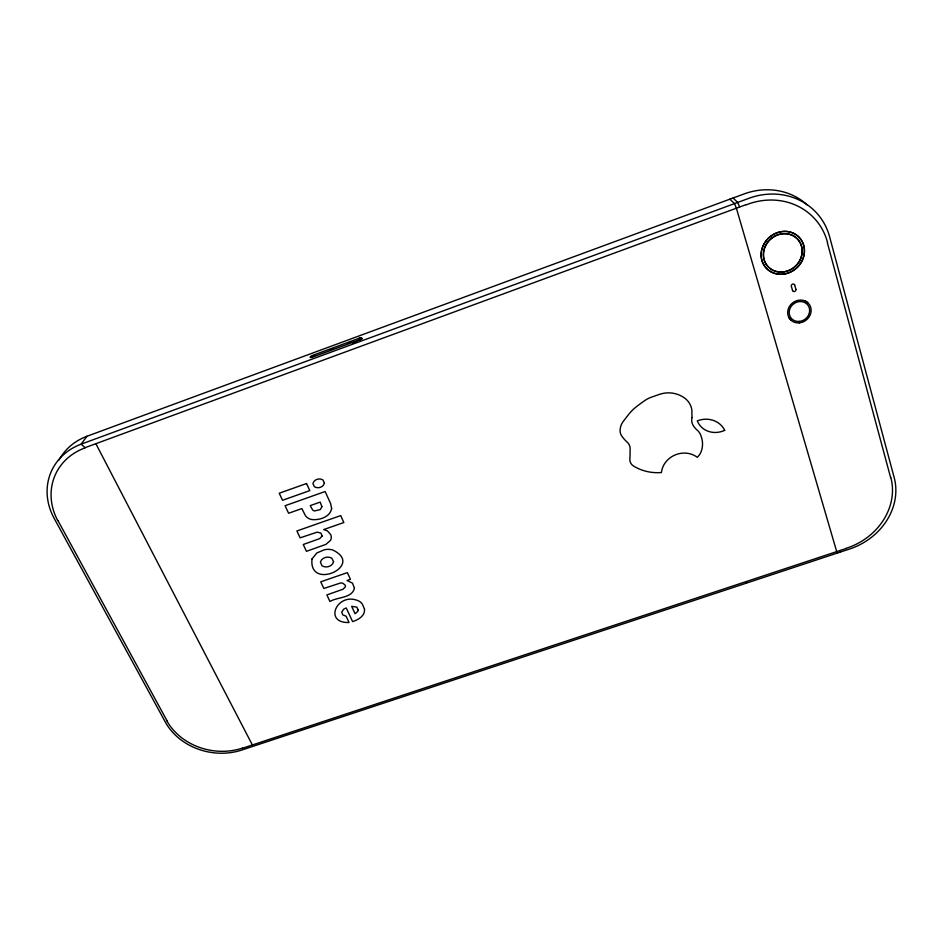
<?xml version="1.0" encoding="UTF-8"?>
<svg xmlns="http://www.w3.org/2000/svg" width="943" height="943" viewBox="0 0 943 943"><rect width="100%" height="100%" fill="white"/><g stroke="black" fill="none" stroke-linecap="round" stroke-linejoin="round"><path stroke-width="1.41" d="M840.06 552.162L840.06 550.512M807.149 204.879A66.423 60.824 -42.1 0 0 743.06 194.317L86.933 436.279L81.145 444.165A63.711 55.566 23.7 0 0 54.069 518.19L165.414 722.22A58.478 49.319 11.5 0 0 241.549 750.121L849.289 549.109A62.368 54.175 -26.3 0 0 894.082 477.205L829.875 237.766A67.519 61.719 -41.6 0 0 747.917 198.678L81.145 444.165L85.106 447.654L746.255 204.584M312.876 356.006L313.713 355.676L312.604 355.405A3.242 0.766 -23 0 0 310.117 357.173A3.242 0.766 -23 0 0 312.015 357.267M312.899 356.041L313.441 355.11L359.554 338.101A3.418 0.813 -22.6 0 1 361.688 338.172A3.418 0.813 -22.6 0 1 359.118 339.963L358.269 340.305M330.18 349.605L332.914 348.592M348.014 343.028L350.761 342.026M353.024 342.898L357.149 341.378L353.012 342.946M360.556 338.525A3.418 0.813 -22.6 0 0 359.813 338.714L358.729 338.384M311.956 357.338L358.269 340.258L359.377 340.576A3.242 0.766 -22.6 0 0 360.096 340.187M242.492 748.247L846.095 548.508M746.102 582.609L746.679 582.35M805.251 301.029L807.691 302.609M733.041 198.006L737.721 202.427L739.607 207.024M729.882 199.173L734.503 203.617L736.389 208.214L837.148 553.128M792.568 290.527L791.342 286.307A1.792 1.627 -39.4 0 1 792.556 284.126A1.792 1.627 -39.4 0 1 794.678 285.116L794.725 285.163M794.678 285.116L795.904 289.336M789.197 318.133L791.071 320.302M57.888 520.489L167.123 720.959M95.868 443.705L252.382 744.982M827.341 242.646L890.64 477.641M746.314 204.796A66.552 60.847 -41.1 0 1 827.565 242.563M359.507 338.172A3.242 0.766 -22.6 0 1 361.523 338.231A3.242 0.766 -22.6 0 1 359.094 339.928M361.169 338.443A3.418 0.813 -22.6 0 1 361.782 339.067M361.051 338.513A3.242 0.766 -22.6 0 1 361.629 339.115M359.766 338.773A3.242 0.766 -22.6 0 1 360.462 338.596M59.15 459.854A62.733 54.883 24 0 1 86.933 436.279M890.84 477.571A61.601 53.551 -26.2 0 1 846.048 548.343M57.7 520.548A62.851 54.824 23.4 0 1 85.2 447.831M242.41 748.105A57.794 48.777 11.5 0 1 166.958 721.018M795.857 289.277A1.792 1.627 -39.1 0 1 794.643 291.458A1.792 1.627 -39.1 0 1 792.521 290.468M691.973 417.56L691.973 417.973A10.903 9.937 -25.4 0 0 692.775 424.68A23.162 21.076 -26.4 0 0 697.325 430.279A13.379 12.188 -23.2 0 1 700.366 434.358A33.83 30.871 -21.5 0 1 702.075 439.591A24.153 22.007 -22.2 0 1 701.262 451.32A15.418 14.004 -22.6 0 1 697.278 457.308A21.819 19.732 -20.8 0 0 675.047 454.986A21.819 19.732 -20.8 0 0 661.444 472.537A46.254 42.447 -22.1 0 1 633.425 465.948A8.77 8.027 -18.6 0 1 629.853 458.993A95.821 89.055 -9.1 0 0 630.101 453.229A36.588 33.382 -21.1 0 1 630.065 450.683L630.101 449.952A36.588 33.382 -21.1 0 1 630.183 448.844A10.609 9.76 -17.7 0 0 627.213 442.196A45.299 41.763 -23.4 0 1 621.39 435.501A12.377 11.422 -20 0 1 620.129 431.529A19.096 17.599 -20.5 0 1 620.364 427.992A15.984 14.746 -20.3 0 1 623.476 421.12L628.427 414.72A40.125 36.777 -21.7 0 1 635.535 407.435A133.729 119.313 -21.4 0 1 644.953 400.457A26.263 24.164 -22.7 0 1 650.8 397.416L659.864 394.221A26.428 24.294 -23.4 0 1 672.937 393.207A28.785 26.439 -23.2 0 1 684.465 397.922A21.111 19.402 -24 0 1 691.879 410.075L691.973 417.56M364.517 609.178C365.141 615.956 358.151 619.869 352.588 621.614L346.258 607.964L343.771 609.107L341.731 612.113L342.781 614.883L346.128 616.239L349.04 622.521C323.59 623.217 336.533 593.677 356.171 600.007A10.385 9.171 6.6 0 1 362.312 604.027L364.517 609.178M354.45 588.126C352.175 598.487 336.993 596.895 329.956 601.516L326.867 594.927L343.122 589.186L345.456 586.699L345.221 585.12L342.592 583.092L340.588 582.974L323.85 588.479L320.738 581.831L347.366 572.637L350.431 579.32L347.071 580.475L352.47 583.128L354.45 588.126M312.015 558.951C308.396 591.615 365.684 565.234 332.396 549.852A16.55 14.782 9.3 0 0 324.498 549.722L316.836 552.963L312.015 558.951M331.641 508.477C330.18 517 319.854 520.171 312.274 519.605A9.312 8.428 12.3 0 1 305.508 515.762L301.843 508.583L288.605 513.251L285.081 505.719L325.146 491.527L330.628 503.609L331.641 508.477M321.905 506.709L320.255 509.609L314.384 510.988L312.687 510.069L310.212 505.625L320.184 502.1L321.905 506.709M358.187 609.98L357.845 611.323L355.087 613.74L351.656 606.325L356.796 607.139L358.187 609.98M324.392 483.075C323.52 487.331 317.744 489.004 314.325 486.671L312.923 483.594C313.83 479.35 319.583 477.677 323.001 480.011L324.392 483.075M333.551 561.733C332.443 566.543 325.889 568.323 321.987 565.753L320.408 562.122C321.728 557.49 327.858 555.84 331.795 558.173L333.551 561.733M322.129 536.013L319.76 538.583L303.257 544.512L306.451 551.325L325.972 544.359L330.521 540.363A7.792 7.014 10.6 0 0 330.569 534.445L327.398 530.838L323.685 529.589L343.841 522.528L340.706 515.585L296.904 530.968L300.122 537.84L317.119 532.158L320.832 533.054L322.129 536.013M315.186 355.299L311.485 356.796L315.186 355.299M306.534 483.523L279.234 493.236L282.535 500.273L309.776 490.608L306.534 483.523M799.369 322.871A12.176 10.986 -37.4 0 0 809.601 304.86A12.176 10.986 -37.4 0 0 789.256 306.746A12.176 10.986 -37.4 0 0 799.369 322.871M782.749 274.165A22.538 20.51 -42.2 0 0 801.526 240.418A22.538 20.51 -42.2 0 0 764.03 243.848A22.538 20.51 -42.2 0 0 782.749 274.165M782.761 271.961A20.18 18.365 -42.2 0 0 799.558 241.726A20.18 18.365 -42.2 0 0 765.987 244.826A20.18 18.365 -42.2 0 0 782.761 271.961M782.808 272.008A20.18 18.365 -42.2 0 0 799.605 241.773A20.18 18.365 -42.2 0 0 766.034 244.874A20.18 18.365 -42.2 0 0 782.808 272.008M782.796 274.224A22.538 20.51 -42.2 0 0 801.574 240.465A22.538 20.51 -42.2 0 0 764.078 243.895A22.538 20.51 -42.2 0 0 782.796 274.224M799.381 321.41A10.597 9.56 -37.4 0 0 808.281 305.721A10.597 9.56 -37.4 0 0 790.564 307.371A10.597 9.56 -37.4 0 0 799.381 321.41M724.707 430.338A22.42 20.333 -24.1 0 0 697.29 420.861A20.982 19.084 -26.6 0 0 724.707 430.338"/></g></svg>
